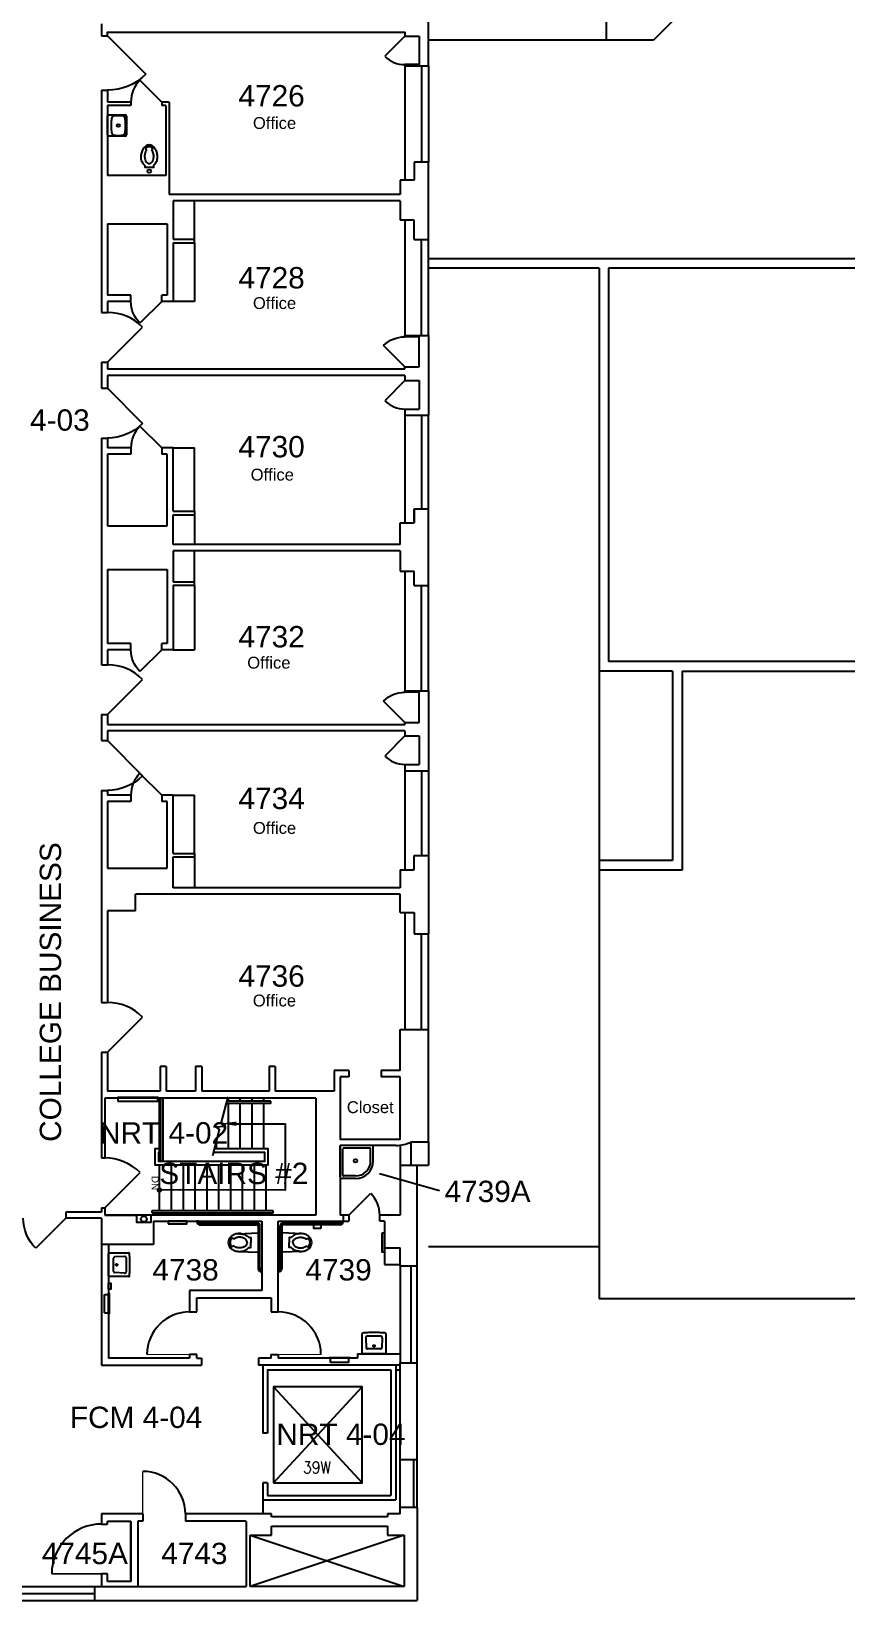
# Model space of a CAD drawing. Extents: x 1081 to 4588, y 254 to 3210.
# Drawn here: x 2004 to 2691, y 835 to 2159 of the extents above; entities that cross this region are included whole.
import ezdxf

# ---------------------------------------------------------------- set-up
doc = ezdxf.new("R2010")
doc.units = 0
doc.header["$LTSCALE"] = 96
doc.header["$MEASUREMENT"] = 0
doc.layers.get('0').update_dxf_attribs({"linetype": 'CONTINUOUS'})
for name, color, linetype in [('A-ANNO-TEXT', 4, 'CONTINUOUS'), ('A-ANNO-TEXT-CTC', 181, 'CONTINUOUS'), ('A-DOOR', 2, 'CONTINUOUS'), ('A-FLOR-CASE', 3, 'CONTINUOUS'), ('A-FLOR-SHFT', 1, 'CONTINUOUS'), ('A-FLOR-STRS', 2, 'CONTINUOUS'), ('A-GLAZ', 2, 'CONTINUOUS'), ('A-ROOF', 8, 'CONTINUOUS'), ('A-VERT-STRS', 2, 'CONTINUOUS'), ('A-WALL-FULL', 6, 'CONTINUOUS'), ('A-WALL-SILL', 1, 'CONTINUOUS'), ('P-PREFIX', 2, 'CONTINUOUS')]:
    doc.layers.add(name, color=color, linetype=linetype)
doc.layers.add('DEF', color=31, linetype='CONTINUOUS', plot=False)
doc.layers.get('0').freeze()
doc.styles.add('ARIAL', font='arial.ttf')
doc.styles.add('PP-FPLL-unverified$0$STANDARD', font='ROMANS.shx', dxfattribs={"width": 0.85})

# ---------------------------------------------------------------- blocks, each defined once
blk = doc.blocks.new('DOOR-E')
blk.add_line((0, 0), (-0.707, 0.707))
blk.add_arc((0, 0), 1, 135, 180)
blk = doc.blocks.new('ExstCounterSink')
for p, q in [((-8, 0), (8, 0)), ((-9.1, -14.9), (-9.1, -1.1)), ((9.1, -1.1), (9.1, -14.9)), ((8, -16), (-8, -16))]:
    blk.add_line(p, q)
blk.add_circle((0, -9.2), 1.24)
for centre, radius, start, end in [((-8, -1.1), 1.07, 90, 180), ((8, -1.1), 1.07, 0, 90), ((16.3, -9.6), 24.6, 168.3588, 189.0062), ((-6.4, -5), 1.42, 97.5232, 168.3588), ((0, -53.1), 50, 82.4768, 97.5232), ((6.4, -5), 1.42, 11.6412, 82.4768), ((-16.3, -9.6), 24.6, 350.9946, 11.6412), ((-8, -14.9), 1.07, 180, 270), ((-6.6, -13.3), 1.42, 189.0062, 260.5095), ((0, 25.9), 41.2, 260.5095, 279.4934), ((6.6, -13.3), 1.42, 279.4934, 350.9946), ((8, -14.9), 1.07, 270, 0)]:
    blk.add_arc(centre, radius, start, end)
blk = doc.blocks.new('FlrMntTanklessTlt')
for p, q in [((-7, 0), (-3, 0)), ((-3, 0), (0, 0)), ((0, 0), (3, 0)), ((3, 0), (7, 0)), ((-3.6, -23.8), (-3.6, -23.8)), ((-2.5, -21.1), (-2.5, -21.1))]:
    blk.add_line(p, q)
for points in [[(-6.9, -16.2, -0.074934), (-6.4, -12.6, -0.085426), (-4.9, -9.7, -0.066386), (-3.6, -8.3), (-3.6, -6.7), (3.4, -6.7), (3.4, -8.3, -0.066386), (4.8, -9.7, -0.085426), (6.3, -12.6, -0.111314), (6.7, -18)], [(4, -23.7, -0.562484), (3.2, -23.5), (2.4, -21.3, -0.238976), (2.5, -20.9, 0.08035), (3.4, -19, 0.074934), (3.8, -16.2, 0.074934), (3.4, -13.4, 0.085426), (2.4, -11.5, 0.066386), (1.6, -10.6, 0.330534), (-1.7, -10.6, 0.066386), (-2.5, -11.5, 0.085426), (-3.5, -13.4, 0.074934), (-3.9, -16.2, 0.074934), (-3.5, -19, 0.08035), (-2.6, -20.9, -0.238976), (-2.5, -21.3), (-3.3, -23.5, -0.549653), (-4.1, -23.7)], [(-4, -23.7, 0.06085), (-2.5, -25, 0.143932), (0, -25.8)], [(-3, -22.7, 0.063273), (-1.7, -23.8, 0.143932), (0, -24.2)], [(0, -25.8, 0.143932), (2.5, -25, 0.107177), (4.9, -22.6, 0.077997), (6.4, -19.2, 0.018605), (6.7, -18, 0.018605)], [(0, -24.2, 0.143932), (1.7, -23.8, 0.059203), (2.9, -22.8)]]:
    blk.add_lwpolyline(points, format="xyb")
blk.add_circle((-0.1, -3.7), 1.5)
for centre, radius, start, end in [((5.4, -16.2), 12.4, 180, 197.1416), ((2.7, -17), 9.56, 197.1416, 216.6725), ((1, -18.3), 7.43, 216.6725, 226.5742)]:
    blk.add_arc(centre, radius, start, end)
blk = doc.blocks.new('MOP_SINK_flr')
for p, q in [((0, -26.5), (0, 0)), ((26.5, 0), (0, 0)), ((2.25, -25), (2.25, -3)), ((25, -2.25), (3, -2.25)), ((25.75, -13), (25.75, -3)), ((28, -13), (28, -1.5)), ((13, -25.75), (3, -25.75)), ((13, -28), (1.5, -28))]:
    blk.add_line(p, q)
blk.add_circle((13, -13), 1.5)
for centre, radius, start, end in [((26.5, -1.5), 1.5, 0, 90), ((3, -3), 0.75, 90, 180), ((13, -13), 15, 270, 0), ((13, -13), 12.75, 270, 0), ((25, -3), 0.75, 0, 90), ((3, -25), 0.75, 180, 270), ((1.5, -26.5), 1.5, 180, 270)]:
    blk.add_arc(centre, radius, start, end)

msp = doc.modelspace()

# ---------------------------------------------------------------- linework, layer by layer
at = {"layer": 'A-ANNO-TEXT'}
msp.add_lwpolyline([(2176.8, 1237.2), (2217.9, 1237.2), (2217.9, 1181.2), (2113.9, 1181.3)], dxfattribs=at)
at = {"layer": 'A-ANNO-TEXT', "const_width": 1.66}
msp.add_lwpolyline([(2111.8, 1182.7, 1), (2111.8, 1179.8, 1)], format="xyb", close=True, dxfattribs=at)
at = {"layer": 'A-ANNO-TEXT'}
msp.add_solid([(2176.8, 1239), (2176.8, 1235.4), (2164, 1237.4)], dxfattribs=at)
at = {"layer": 'A-ANNO-TEXT-CTC'}
msp.add_line((2348.3, 1180.6), (2297.6, 1194.8), dxfattribs=at)
at = {"layer": 'A-DOOR'}
msp.add_line((2271.8, 1159.9), (2290.1, 1178.3), dxfattribs=at)
for points, const_width in [([(2137.4, 1042.4), (2101.4, 1042.4)], 1), ([(2212.2, 1042.4), (2248.2, 1042.4)], 1), ([(2097.8, 907.8), (2097.8, 943.8)], 1), ([(2063, 857.3), (2021, 857.3)], 1.17)]:
    msp.add_lwpolyline(points, dxfattribs=dict(at, const_width=const_width))
for centre, radius, start, end in [((2271.8, 1159.9), 26, 0, 45), ((2137.4, 1042.4), 36, 90, 180), ((2212.2, 1042.4), 36, 360, 90), ((2097.8, 907.8), 36, 0, 90), ((2063, 857.3), 42, 90, 180)]:
    msp.add_arc(centre, radius, start, end, dxfattribs=at)
at = {"layer": 'A-FLOR-CASE'}
for p, q in [((2141.6, 1983.9), (2141.6, 2016.3)), ((2141.6, 1980.9), (2141.6, 1931.3)), ((2141.6, 1931.3), (2123.6, 1931.3)), ((2123.6, 1807.6), (2141.6, 1807.6)), ((2141.6, 1754.2), (2141.6, 1807.6)), ((2141.6, 1751.2), (2141.6, 1726.2)), ((2141.6, 1694.7), (2141.6, 1720.9)), ((2141.6, 1691.7), (2141.6, 1637.3)), ((2123.6, 1637.3), (2141.6, 1637.3)), ((2123.6, 1514.6), (2141.6, 1514.6)), ((2141.6, 1465.4), (2141.6, 1514.6)), ((2141.6, 1462.4), (2141.6, 1436.2))]:
    msp.add_line(p, q, dxfattribs=at)
at = {"layer": 'A-FLOR-SHFT'}
for p, q in [((2208.2, 1015.1), (2282.9, 934.1)), ((2208.2, 934.1), (2282.9, 1015.1))]:
    msp.add_line(p, q, dxfattribs=at)
msp.add_lwpolyline([(2208.2, 934.1), (2282.9, 934.1), (2282.9, 1015.1), (2208.2, 1015.1)], close=True, dxfattribs=at)
for points in [[(2188.6, 889.8), (2318.4, 846.7)], [(2318.4, 889.8), (2188.6, 846.7)]]:
    msp.add_lwpolyline(points, dxfattribs=at)
at = {"layer": 'A-FLOR-STRS'}
for p, q in [((2111.8, 1258.4), (2111.8, 1205.2)), ((2112.8, 1258.4), (2112.8, 1205.2)), ((2114.8, 1258.4), (2114.8, 1205.2)), ((2169.8, 1258.4), (2169.8, 1256.4)), ((2179.8, 1258.4), (2179.8, 1256.4)), ((2189.8, 1258.4), (2189.8, 1256.4)), ((2199.8, 1258.4), (2199.8, 1256.4)), ((2205.8, 1254.4), (2168.5, 1254.4)), ((2205.8, 1256.4), (2169, 1256.4)), ((2169.8, 1254.4), (2169.8, 1216.2)), ((2179.8, 1254.4), (2179.8, 1216.2)), ((2189.8, 1254.4), (2189.8, 1216.2)), ((2199.8, 1254.4), (2199.8, 1216.2)), ((2205.8, 1254.4), (2205.8, 1256.4)), ((2159.8, 1221.2), (2159.8, 1216.2)), ((2111.8, 1202.2), (2111.8, 1163.9)), ((2111.8, 1202.2), (2111.8, 1163.9)), ((2121.8, 1202.2), (2121.8, 1163.9)), ((2131.8, 1202.2), (2131.8, 1163.9)), ((2141.8, 1202.2), (2141.8, 1163.9)), ((2151.8, 1202.2), (2151.8, 1163.9)), ((2161.8, 1202.2), (2161.8, 1163.9)), ((2171.8, 1202.2), (2171.8, 1163.9)), ((2181.8, 1202.2), (2181.8, 1163.9)), ((2191.8, 1202.2), (2191.8, 1163.9)), ((2201.8, 1202.2), (2201.8, 1163.9)), ((2105.8, 1163.9), (2207.8, 1163.9)), ((2105.8, 1161.9), (2105.8, 1163.9)), ((2105.8, 1161.9), (2207.8, 1161.9)), ((2111.8, 1161.9), (2111.8, 1159.9)), ((2111.8, 1161.9), (2111.8, 1159.9)), ((2121.8, 1161.9), (2121.8, 1159.9)), ((2131.8, 1161.9), (2131.8, 1159.9)), ((2141.8, 1161.9), (2141.8, 1159.9)), ((2151.8, 1161.9), (2151.8, 1159.9)), ((2161.8, 1161.9), (2161.8, 1159.9)), ((2171.8, 1161.9), (2171.8, 1159.9)), ((2181.8, 1161.9), (2181.8, 1159.9)), ((2191.8, 1161.9), (2191.8, 1159.9)), ((2201.8, 1161.9), (2201.8, 1159.9)), ((2207.8, 1161.9), (2207.8, 1163.9))]:
    msp.add_line(p, q, dxfattribs=at)
for points in [[(2156.9, 1210.4), (2162.7, 1232.4), (2159.6, 1234.6), (2167.1, 1235.3), (2164, 1237.4), (2169.9, 1259.8)], [(2158.4, 1216.2), (2203.5, 1216.2), (2203.5, 1202.2), (2108.4, 1202.2), (2108.4, 1216.2), (2111.8, 1216.2)], [(2157.7, 1213.2), (2200.5, 1213.2), (2200.5, 1205.2), (2111.4, 1205.2), (2111.4, 1213.2), (2111.8, 1213.2)]]:
    msp.add_lwpolyline(points, dxfattribs=at)
at = {"layer": 'A-GLAZ'}
for p, q in [((2333, 2130.2), (2333, 2048.8)), ((2333, 1902.5), (2333, 1983.6)), ((2333, 1835.2), (2333, 1756.3)), ((2333, 1602.5), (2333, 1691.6)), ((2333, 1535.2), (2333, 1463.6)), ((2333, 1316.8), (2333, 1397.6)), ((2324, 1221.8), (2324, 1202.3)), ((2324, 1117.4), (2324, 1035.4)), ((2326.4, 953.5), (2326.4, 913.2)), ((1973, 840.7), (2057, 840.7))]:
    msp.add_line(p, q, dxfattribs=at)
at = {"layer": 'A-ROOF'}
for p, q in [((2489, 2559.3), (2489, 2151.9)), ((2600.9, 2223.9), (2528.9, 2151.9)), ((2528.9, 2151.9), (2339, 2151.9)), ((2749, 1967.3), (2339, 1967.3)), ((2483, 1959.3), (2339, 1959.3)), ((2483, 1959.3), (2483, 1089.3)), ((2749, 1959.3), (2491, 1959.3)), ((2491, 1959.3), (2491, 1627.3)), ((2545, 1619.3), (2483, 1619.3)), ((2749, 1627.3), (2491, 1627.3)), ((2545, 1619.3), (2545, 1459.3)), ((2553, 1619.3), (3157, 1619.3)), ((2553, 1619.3), (2553, 1451.3)), ((2545, 1459.3), (2483, 1459.3)), ((2553, 1451.3), (2483, 1451.3)), ((2483, 1133.3), (2339, 1133.3)), ((3461, 1089.3), (2483, 1089.3))]:
    msp.add_line(p, q, dxfattribs=at)
at = {"layer": 'A-VERT-STRS'}
msp.add_lwpolyline([(2076.8, 1256.4), (2110.8, 1256.4), (2110.8, 1259.4), (2076.8, 1259.4)], close=True, dxfattribs=at)
for points in [[(2076.8, 1256.4), (2077, 1256.4), (2077, 1259.4)], [(2110.8, 1256.4), (2110.5, 1256.4), (2110.5, 1259.4)]]:
    msp.add_lwpolyline(points, dxfattribs=at)
at = {"layer": 'A-WALL-FULL'}
for p, q in [((2339, 2130.2), (2339, 2197.4)), ((2063, 2165.6), (2063, 2155.6)), ((2063, 2155.6), (2068, 2155.6)), ((2319, 2130.2), (2339, 2130.2)), ((2063, 2109.6), (2068, 2109.6)), ((2063, 2109.6), (2063, 1922)), ((2068, 2109.6), (2068, 2099.6)), ((2087.7, 2099.6), (2068, 2099.6)), ((2087.7, 2096.8), (2068, 2096.8)), ((2068, 2096.8), (2068, 2089.3)), ((2087.7, 2099.6), (2087.7, 2096.8)), ((2120.1, 2099.6), (2113.8, 2099.6)), ((2113.8, 2099.6), (2113.8, 2096.8)), ((2117.4, 2096.8), (2113.8, 2096.8)), ((2117.4, 2096.8), (2117.4, 2037.6)), ((2120.1, 2099.6), (2120.1, 2021.6)), ((2068, 2089.3), (2068, 2037.6)), ((2339, 2048.8), (2327, 2048.8)), ((2327, 2048.8), (2327, 2033.6)), ((2339, 1983.6), (2339, 2048.8)), ((2117.4, 2037.6), (2068, 2037.6)), ((2327, 2033.6), (2315, 2033.6)), ((2315, 2033.6), (2315, 2021.6)), ((2315, 2021.6), (2120.1, 2021.6)), ((2123.6, 2016.3), (2123.6, 1983.9)), ((2315, 2016.3), (2123.6, 2016.3)), ((2315, 2016.3), (2315, 1999.9)), ((2068, 1996.9), (2068, 1936.6)), ((2068, 1996.9), (2118.4, 1996.9)), ((2068, 1996.9), (2068, 1936.6)), ((2118.4, 1996.9), (2118.4, 1936.6)), ((2327, 1999.9), (2315, 1999.9)), ((2327, 1983.6), (2327, 1999.9)), ((2327, 1983.6), (2327, 1999.9)), ((2123.6, 1983.9), (2141.6, 1983.9)), ((2123.6, 1980.9), (2123.6, 1931.3)), ((2123.6, 1980.9), (2141.6, 1980.9)), ((2141.6, 1980.9), (2141.6, 1983.9)), ((2327, 1983.6), (2339, 1983.6)), ((2087.7, 1936.6), (2068, 1936.6)), ((2087.7, 1931.3), (2087.7, 1936.6)), ((2118.4, 1936.6), (2113.8, 1936.6)), ((2113.8, 1931.3), (2113.8, 1936.6)), ((2063, 1922), (2068, 1922)), ((2087.7, 1931.3), (2068, 1931.3)), ((2068, 1931.3), (2068, 1923.6)), ((2068, 1931.3), (2068, 1922)), ((2123.6, 1931.3), (2113.8, 1931.3)), ((2319, 1902.5), (2339, 1902.5)), ((2339, 1902.5), (2339, 1835.2)), ((2063, 1880), (2063, 1858)), ((2063, 1880), (2068, 1880)), ((2068, 1880), (2068, 1874.2)), ((2319, 1874.2), (2068, 1874.2)), ((2068, 1868.9), (2068, 1858)), ((2319, 1868.9), (2068, 1868.9)), ((2319, 1868.9), (2319, 1864.5)), ((2063, 1858), (2068, 1858)), ((2319, 1864.5), (2331, 1864.5)), ((2331, 1864.5), (2331, 1840.5)), ((2319, 1840.5), (2331, 1840.5)), ((2319, 1840.5), (2319, 1835.2)), ((2319, 1835.2), (2339, 1835.2)), ((2063, 1816), (2063, 1624.6)), ((2063, 1816), (2068, 1816)), ((2068, 1816), (2068, 1807.6)), ((2087.7, 1807.6), (2068, 1807.6)), ((2068, 1802.3), (2068, 1741.9)), ((2087.7, 1802.3), (2068, 1802.3)), ((2087.7, 1807.6), (2087.7, 1802.3)), ((2123.6, 1807.6), (2113.8, 1807.6)), ((2113.8, 1807.6), (2113.8, 1802.3)), ((2118.4, 1802.3), (2113.8, 1802.3)), ((2118.4, 1741.9), (2118.4, 1802.3)), ((2123.6, 1754.2), (2123.6, 1807.6)), ((2123.6, 1754.2), (2141.6, 1754.2)), ((2123.6, 1751.2), (2141.6, 1751.2)), ((2123.6, 1726.2), (2123.6, 1751.2)), ((2141.6, 1754.2), (2141.6, 1751.2)), ((2327, 1756.3), (2339, 1756.3)), ((2327, 1756.3), (2327, 1744.3)), ((2327, 1744.3), (2327, 1756.3)), ((2339, 1691.6), (2339, 1756.3)), ((2068, 1741.9), (2118.4, 1741.9)), ((2315, 1744.3), (2327, 1744.3)), ((2315, 1726.2), (2315, 1744.3)), ((2315, 1726.2), (2123.6, 1726.2)), ((2123.6, 1720.9), (2123.6, 1694.7)), ((2315, 1720.9), (2123.6, 1720.9)), ((2315, 1720.9), (2315, 1703.6)), ((2068, 1704.9), (2118.4, 1704.9)), ((2068, 1704.9), (2068, 1642.6)), ((2118.4, 1704.9), (2118.4, 1642.6)), ((2315, 1703.6), (2327, 1703.6)), ((2327, 1691.6), (2327, 1703.6)), ((2123.6, 1694.7), (2141.6, 1694.7)), ((2123.6, 1691.7), (2141.6, 1691.7)), ((2123.6, 1691.7), (2123.6, 1637.3)), ((2141.6, 1691.7), (2141.6, 1694.7)), ((2327, 1691.6), (2339, 1691.6)), ((2087.7, 1642.6), (2068, 1642.6)), ((2087.7, 1637.3), (2087.7, 1642.6)), ((2118.4, 1642.6), (2113.8, 1642.6)), ((2113.8, 1637.3), (2113.8, 1642.6)), ((2068, 1637.3), (2068, 1624.6)), ((2087.7, 1637.3), (2068, 1637.3)), ((2123.6, 1637.3), (2113.8, 1637.3)), ((2063, 1624.6), (2068, 1624.6)), ((2319, 1602.5), (2339, 1602.5)), ((2339, 1602.5), (2339, 1535.2)), ((2063, 1582.6), (2063, 1560.6)), ((2063, 1582.6), (2068, 1582.6)), ((2068, 1582.6), (2068, 1574.2)), ((2068, 1568.9), (2068, 1560.6)), ((2319, 1568.9), (2068, 1568.9)), ((2319, 1568.9), (2319, 1564.5)), ((2319, 1564.5), (2331, 1564.5)), ((2331, 1564.5), (2331, 1540.5)), ((2063, 1560.6), (2068, 1560.6)), ((2319, 1540.5), (2331, 1540.5)), ((2319, 1540.5), (2319, 1535.2)), ((2319, 1535.2), (2339, 1535.2)), ((2063, 1518.6), (2068, 1518.6)), ((2063, 1518.6), (2063, 1339.6)), ((2068, 1518.6), (2068, 1514.6)), ((2087.7, 1514.6), (2068, 1514.6)), ((2087.7, 1514.6), (2087.7, 1509.3)), ((2123.6, 1514.6), (2113.8, 1514.6)), ((2113.8, 1514.6), (2113.8, 1509.3)), ((2123.6, 1465.4), (2123.6, 1514.6)), ((2068, 1509.3), (2068, 1452.9)), ((2087.7, 1509.3), (2068, 1509.3)), ((2118.4, 1509.3), (2113.8, 1509.3)), ((2118.4, 1452.9), (2118.4, 1509.3)), ((2123.6, 1465.4), (2141.6, 1465.4)), ((2123.6, 1462.4), (2141.6, 1462.4)), ((2123.6, 1436.2), (2123.6, 1462.4)), ((2141.6, 1465.4), (2141.6, 1462.4)), ((2327, 1463.6), (2339, 1463.6)), ((2327, 1451.6), (2327, 1463.6)), ((2339, 1463.6), (2339, 1397.6)), ((2068, 1452.9), (2118.4, 1452.9)), ((2315, 1451.6), (2327, 1451.6)), ((2315, 1451.6), (2315, 1436.2)), ((2091.6, 1416.9), (2091.6, 1430.9)), ((2315, 1430.9), (2091.6, 1430.9)), ((2315, 1436.2), (2123.6, 1436.2)), ((2315, 1415.6), (2315, 1430.9)), ((2091.6, 1416.9), (2068, 1416.9)), ((2068, 1416.9), (2068, 1339.6)), ((2315, 1415.6), (2327, 1415.6)), ((2327, 1415.6), (2327, 1397.6)), ((2327, 1397.6), (2339, 1397.6)), ((2063, 1339.6), (2068, 1339.6)), ((2315, 1282.2), (2315, 1316.8)), ((2315, 1316.8), (2339, 1316.8)), ((2339, 1221.8), (2339, 1316.8)), ((2063, 1297.6), (2063, 1208.3)), ((2063, 1297.6), (2068, 1297.6)), ((2068, 1297.6), (2068, 1264.6)), ((2117.6, 1285.6), (2112.4, 1285.6)), ((2112.4, 1285.6), (2112.4, 1264.6)), ((2117.6, 1285.6), (2117.6, 1264.6)), ((2147.6, 1285.6), (2142.4, 1285.6)), ((2142.4, 1285.6), (2142.4, 1264.6)), ((2147.6, 1285.6), (2147.6, 1264.6)), ((2209.6, 1285.6), (2204.4, 1285.6)), ((2204.4, 1285.6), (2204.4, 1264.6)), ((2209.6, 1285.6), (2209.6, 1264.6)), ((2259.4, 1282.2), (2259.4, 1264.6)), ((2271.8, 1282.2), (2259.4, 1282.2)), ((2264.4, 1276.9), (2264.4, 1223.9)), ((2271.8, 1276.9), (2264.4, 1276.9)), ((2271.8, 1282.2), (2271.8, 1276.9)), ((2299, 1282.2), (2299, 1276.9)), ((2315, 1282.2), (2299, 1282.2)), ((2315, 1276.9), (2299, 1276.9)), ((2315, 1223.9), (2315, 1276.9)), ((2243.8, 1258.9), (2065.8, 1258.9)), ((2065.8, 1258.9), (2065.8, 1208.3)), ((2112.4, 1264.6), (2068, 1264.6)), ((2142.4, 1264.6), (2117.6, 1264.6)), ((2204.4, 1264.6), (2147.6, 1264.6)), ((2259.4, 1264.6), (2209.6, 1264.6)), ((2243.8, 1258.9), (2243.8, 1159.9)), ((2315, 1223.9), (2264.4, 1223.9)), ((2311.8, 1218.9), (2264.4, 1218.9)), ((2264.4, 1218.9), (2264.4, 1159.9)), ((2324, 1221.8), (2339, 1221.8)), ((2324, 1221.8), (2339, 1221.8)), ((2063, 1208.3), (2065.8, 1208.3)), ((2315, 1202.3), (2339, 1202.3)), ((2315, 1202.3), (2315, 1159.9)), ((2329.5, 1117.4), (2329.5, 1202.3)), ((2063, 1166.3), (2063, 1162.6)), ((2063, 1166.3), (2065.8, 1166.3)), ((2065.8, 1166.3), (2065.8, 1159.9)), ((2063, 1162.6), (2033, 1162.6)), ((2033, 1162.6), (2033, 1157.6)), ((2063, 1157.6), (2033, 1157.6)), ((2063, 1157.6), (2063, 1135.2)), ((2243.8, 1159.9), (2065.8, 1159.9)), ((2107, 1154.9), (2107, 1135.2)), ((2107, 1154.9), (2198.2, 1154.9)), ((2198.2, 1154.9), (2198.2, 1096.4)), ((2212.2, 1078.4), (2212.2, 1154.9)), ((2212.2, 1154.9), (2271.8, 1154.9)), ((2267, 1159.9), (2264.4, 1159.9)), ((2267, 1159.9), (2267, 1154.9)), ((2271.8, 1159.9), (2267, 1159.9)), ((2271.8, 1159.9), (2271.8, 1154.9)), ((2315, 1159.9), (2297.8, 1159.9)), ((2297.8, 1154.9), (2297.8, 1159.9)), ((2301.8, 1154.9), (2297.8, 1154.9)), ((2301.8, 1154.9), (2301.8, 1132.4)), ((2107, 1135.2), (2063, 1135.2)), ((2063, 1135.2), (2063, 1033.3)), ((2069, 1135.2), (2069, 1039.3)), ((2301.8, 1132.4), (2315, 1132.4)), ((2301.8, 1132.4), (2301.8, 1118.4)), ((2315, 1117.4), (2315, 1132.4)), ((2301.8, 1118.4), (2315, 1118.4)), ((2315, 1117.4), (2329.5, 1117.4)), ((2198.2, 1096.4), (2137.4, 1096.4)), ((2137.4, 1096.4), (2137.4, 1078.4)), ((2143.4, 1078.4), (2143.4, 1090.4)), ((2143.4, 1090.4), (2206.2, 1090.4)), ((2206.2, 1090.4), (2206.2, 1078.4)), ((2137.4, 1078.4), (2143.4, 1078.4)), ((2206.2, 1078.4), (2212.2, 1078.4)), ((2063, 1033.3), (2147.4, 1033.3)), ((2137.4, 1039.3), (2069, 1039.3)), ((2143.4, 1042.4), (2137.4, 1042.4)), ((2137.4, 1042.4), (2137.4, 1039.3)), ((2143.4, 1039.3), (2143.4, 1042.4)), ((2143.4, 1039.3), (2147.4, 1039.3)), ((2147.4, 1039.3), (2147.4, 1033.3)), ((2206.2, 1039.3), (2195.4, 1039.3)), ((2195.4, 1039.3), (2195.4, 1033.3)), ((2315, 1033.3), (2195.4, 1033.3)), ((2199.2, 1033.3), (2199.2, 976.1)), ((2206.2, 1039.3), (2206.2, 1042.4)), ((2206.2, 1042.4), (2212.2, 1042.4)), ((2212.2, 1042.4), (2212.2, 1039.3)), ((2279, 1039.3), (2212.2, 1039.3)), ((2279, 1042.9), (2315, 1042.9)), ((2279, 1042.9), (2279, 1039.3)), ((2311.5, 1033.3), (2311.5, 919.8)), ((2315, 1035.4), (2329.5, 1035.4)), ((2315, 953.5), (2315, 1035.4)), ((2329.5, 953.5), (2329.5, 1035.4)), ((2202.9, 1029.5), (2307.2, 1029.5)), ((2203, 1029.5), (2307.2, 1029.5)), ((2203, 1029.5), (2203, 976.1)), ((2307.2, 1029.5), (2307.2, 923.5)), ((2311.5, 1029.5), (2315, 1029.5)), ((2203, 976.1), (2199.2, 976.1)), ((2329.5, 953.5), (2315, 953.5)), ((2199.2, 934.1), (2199.2, 919.8)), ((2203, 934.1), (2199.2, 934.1)), ((2203, 934.1), (2203, 923.5)), ((2199.2, 919.8), (2311.5, 919.8)), ((2199.2, 919.8), (2199.2, 907.8)), ((2203, 923.5), (2307.2, 923.5)), ((2087.7, 907.8), (2063, 907.8)), ((2063, 907.8), (2063, 899.3)), ((2068, 899.3), (2068, 901.8)), ((2068, 901.8), (2087.7, 901.8)), ((2087.7, 901.8), (2087.8, 850.8)), ((2087.7, 852.3), (2087.7, 901.8)), ((2097.8, 907.8), (2087.8, 907.8)), ((2097.8, 901.8), (2093.8, 901.8)), ((2093.8, 901.8), (2093.8, 846.7)), ((2093.8, 901.8), (2093.8, 901.8)), ((2097.8, 907.8), (2097.8, 901.8)), ((2206.4, 907.8), (2133.8, 907.8)), ((2133.8, 907.8), (2133.8, 901.8)), ((2185, 901.8), (2133.8, 901.8)), ((2185, 901.5), (2185, 846.7)), ((2206.4, 905.3), (2206.4, 907.8)), ((2304.4, 905.3), (2206.4, 905.3)), ((2315, 907.8), (2304.4, 907.8)), ((2304.4, 907.8), (2304.4, 905.3)), ((2329.5, 913.2), (2315, 913.2)), ((2329.5, 913.2), (2315, 913.2)), ((2329.5, 913.2), (2315, 913.2)), ((2315, 907.8), (2315, 913.2)), ((2329.5, 913.2), (2329.5, 834.7)), ((2063, 899.3), (2068, 899.3)), ((2188.6, 889.8), (2206.4, 889.8)), ((2188.6, 846.7), (2188.6, 889.8)), ((2206.4, 889.8), (2206.4, 897.5)), ((2206.4, 897.5), (2304.4, 897.5)), ((2304.4, 897.5), (2304.4, 889.8)), ((2304.4, 897.5), (2304.4, 889.8)), ((2304.4, 889.8), (2318.4, 889.8)), ((2304.4, 889.8), (2318.4, 889.8)), ((2318.4, 889.8), (2318.4, 846.7)), ((2068, 857.3), (2063, 857.3)), ((2063, 857.3), (2063, 847.3)), ((2068, 850.8), (2068, 857.3)), ((2087.8, 850.8), (2068, 850.8)), ((2057, 846.7), (2057, 834.7)), ((2057, 846.7), (2185, 846.7)), ((2057, 834.7), (2329.5, 834.7)), ((2318.4, 846.7), (2188.6, 846.7))]:
    msp.add_line(p, q, dxfattribs=at)
for points in [[(2068, 2155.6), (2068, 2158.6), (2319, 2158.6), (2319, 2155.2), (2331, 2155.2)], [(2331, 2155.2), (2331, 2131.2), (2319, 2131.2), (2319, 2130.2)], [(2331, 1876), (2331, 1901.5), (2319, 1901.5), (2319, 1902.5)], [(2319, 1874.1), (2319, 1876), (2331, 1876)], [(2331, 1576), (2331, 1601.5), (2319, 1601.5), (2319, 1602.5)], [(2068, 1574.2), (2319, 1574.2), (2319, 1576), (2331, 1576)], [(2065.8, 1159.9), (2092.6, 1159.9), (2092.6, 1154.2), (2104.8, 1154.2), (2104.8, 1159.9)]]:
    msp.add_lwpolyline(points, dxfattribs=at)
msp.add_circle((2098.7, 1156.8), 2.5, dxfattribs=at)
msp.add_arc((2312.1, 1244.9), 26, 269.1838, 297.2321, dxfattribs=at)
at = {"layer": 'A-WALL-SILL'}
for p, q in [((2319, 2130.2), (2319, 2033.6)), ((2339, 2130.2), (2339, 2048.8)), ((2319, 1999.9), (2319, 1902.5)), ((2339, 1902.5), (2339, 1983.6)), ((2319, 1835.2), (2319, 1744.3)), ((2339, 1756.3), (2339, 1835.2)), ((2319, 1703.6), (2319, 1602.5)), ((2339, 1602.5), (2339, 1691.6)), ((2319, 1535.2), (2319, 1451.6)), ((2339, 1535.2), (2339, 1463.6)), ((2319, 1415.6), (2319, 1316.8)), ((2339, 1316.8), (2339, 1397.6)), ((2315, 1219.1), (2315, 1202.3)), ((2339, 1221.8), (2339, 1202.3)), ((2315, 1117.4), (2315, 1035.4)), ((2329.5, 1035.4), (2329.5, 1117.4)), ((2315, 913.2), (2315, 953.5)), ((2329.5, 913.2), (2329.5, 953.5)), ((1973, 846.7), (2057, 846.7)), ((1973, 834.7), (2057, 834.7))]:
    msp.add_line(p, q, dxfattribs=at)
at = {"layer": 'P-PREFIX'}
for p, q in [((2143.5, 1154.9), (2143.5, 1154.4)), ((2145, 1154.9), (2143.5, 1154.9)), ((2145, 1154.9), (2145, 1154.9)), ((2149.3, 1153.4), (2146.5, 1153.4)), ((2194.3, 1153.4), (2149.3, 1153.4)), ((2216.2, 1153.4), (2261.2, 1153.4)), ((2261.2, 1153.4), (2264, 1153.4)), ((2265.5, 1154.9), (2267, 1154.9)), ((2265.5, 1154.9), (2265.5, 1154.9)), ((2267, 1154.9), (2267, 1154.4)), ((2146, 1151.9), (2193.8, 1151.9)), ((2178.4, 1144.4), (2195.2, 1145.2)), ((2195.2, 1150.4), (2195.2, 1142.5)), ((2195.2, 1145.2), (2195.2, 1128.7)), ((2195.2, 1142.5), (2195.2, 1114.7)), ((2196.7, 1143.9), (2196.7, 1150.9)), ((2196.7, 1115.2), (2196.7, 1143.9)), ((2213.8, 1143.9), (2213.8, 1150.9)), ((2213.8, 1115.2), (2213.8, 1143.9)), ((2215.2, 1150.4), (2215.2, 1142.5)), ((2215.2, 1145.2), (2215.2, 1128.7)), ((2232.1, 1144.4), (2215.2, 1145.2)), ((2215.2, 1142.5), (2215.2, 1114.7)), ((2264.5, 1151.9), (2216.7, 1151.9)), ((2069, 1108.7), (2069, 1127.7)), ((2069.5, 1128.2), (2086, 1128.2)), ((2178.4, 1129.5), (2195.2, 1128.7)), ((2232.1, 1129.5), (2215.2, 1128.7)), ((2073.2, 1112.6), (2073.2, 1123.8)), ((2082.4, 1125.2), (2074.2, 1124.8)), ((2084, 1112.6), (2084, 1123.7)), ((2198.2, 1113.7), (2198.2, 1113.7)), ((2198.2, 1112.2), (2198.2, 1113.7)), ((2086, 1108.2), (2069.5, 1108.2)), ((2082.4, 1111.1), (2074.2, 1111.6)), ((2197.8, 1112.2), (2198.2, 1112.2)), ((2065.4, 1093.2), (2069, 1093.2)), ((2065.4, 1077.7), (2065.4, 1093.2)), ((2069, 1077.7), (2069, 1093.2)), ((2065.4, 1077.7), (2069, 1077.7)), ((2283, 1043.4), (2283, 1060)), ((2303, 1060), (2303, 1043.4)), ((2286, 1056.4), (2286.4, 1048.1)), ((2298.6, 1047.2), (2287.4, 1047.2)), ((2298.5, 1057.9), (2287.5, 1057.9)), ((2300, 1056.4), (2299.6, 1048.1)), ((2256.3, 1035.6), (2256.3, 1039.3)), ((2271.7, 1039.3), (2256.3, 1039.3)), ((2271.7, 1035.6), (2256.3, 1035.6)), ((2271.7, 1035.6), (2271.7, 1039.3)), ((2302.5, 1042.9), (2283.5, 1042.9))]:
    msp.add_line(p, q, dxfattribs=at)
for points in [[(2119.2, 1152.7), (2135, 1152.7), (2135, 1154.9), (2119.2, 1154.9)], [(2248.2, 1148.9), (2242.2, 1148.9), (2242.2, 1154.9), (2248.2, 1154.9)], [(2299.5, 1144.9), (2299.5, 1129.2), (2301.8, 1129.2), (2301.8, 1144.9)], [(2069, 1097.7), (2069, 1102.7), (2070.8, 1102.7), (2070.8, 1097.7)]]:
    msp.add_lwpolyline(points, close=True, dxfattribs=at)
for points in [[(2186, 1136.9, 0.17747), (2185.1, 1139.2, 0.066386), (2184.3, 1140, 0.085426), (2182.3, 1141, 0.074934), (2179.5, 1141.4, 0.074934), (2176.7, 1141, 0.08035), (2174.9, 1140.1, -0.238976), (2174.4, 1140), (2172.2, 1140.8, -0.549653), (2172, 1141.6)], [(2179.5, 1144.4, -0.074934), (2183.2, 1143.9, -0.085426), (2186, 1142.4, -0.066386), (2187.5, 1141.1), (2189, 1141.1), (2189, 1136.9)], [(2231, 1144.4, 0.074934), (2227.3, 1143.9, 0.085426), (2224.5, 1142.4, 0.066386), (2223, 1141.1), (2221.5, 1141.1), (2221.5, 1136.9)], [(2224.5, 1136.9, -0.17747), (2225.4, 1139.2, -0.066386), (2226.2, 1140, -0.085426), (2228.2, 1141, -0.074934), (2231, 1141.4, -0.074934), (2233.8, 1141, -0.08035), (2235.6, 1140.1, 0.238976), (2236.1, 1140), (2238.3, 1140.8, 0.549653), (2238.5, 1141.6)], [(2069.5, 1128.2, 0.065543), (2069.4, 1128.2, 0.087946), (2069.2, 1128.1, 0.043207), (2069.2, 1128, 0.043207), (2069.1, 1127.9, 0.087946), (2069, 1127.8, 0.065543), (2069, 1127.7)], [(2086.5, 1127.7, 0.061553), (2086.5, 1127.9, 0.084107), (2086.5, 1128, 0.039062), (2086.4, 1128.1, 0.039062), (2086.3, 1128.1, 0.084107), (2086.2, 1128.2, 0.061553), (2086, 1128.2)], [(2086.5, 1108.6, 0.007949), (2086.9, 1112.8, 0.014949), (2086.9, 1115, 0.000949), (2087, 1118.2, 0.000949), (2086.9, 1121.4, 0.014949), (2086.9, 1123.6, 0.007949), (2086.5, 1127.7)], [(2186, 1136.9, -0.17412), (2185.1, 1134.7, -0.066386), (2184.3, 1133.8, -0.085426), (2182.3, 1132.8, -0.074934), (2179.5, 1132.4, -0.074934), (2176.7, 1132.8, -0.08035), (2174.9, 1133.8, 0.238976), (2174.4, 1133.8), (2172.2, 1133.1, 0.549653), (2172, 1132.3)], [(2179.5, 1129.4, 0.074934), (2183.2, 1130, 0.085426), (2186, 1131.4, 0.066386), (2187.5, 1132.8), (2189, 1132.8), (2189, 1136.9)], [(2231, 1129.4, -0.074934), (2227.3, 1130, -0.085426), (2224.5, 1131.4, -0.066386), (2223, 1132.8), (2221.5, 1132.8), (2221.5, 1136.9)], [(2224.5, 1136.9, 0.17412), (2225.4, 1134.7, 0.066386), (2226.2, 1133.8, 0.085426), (2228.2, 1132.8, 0.074934), (2231, 1132.4, 0.074934), (2233.8, 1132.8, 0.08035), (2235.6, 1133.8, -0.238976), (2236.1, 1133.8), (2238.3, 1133.1, -0.549653), (2238.5, 1132.3)], [(2074.2, 1124.8, 0.063221), (2073.9, 1124.7, 0.085725), (2073.7, 1124.6, 0.040781), (2073.5, 1124.4, 0.040781), (2073.4, 1124.3, 0.085725), (2073.3, 1124.1, 0.063221), (2073.2, 1123.8)], [(2084, 1123.7, 0.050866), (2084, 1124.1, 0.073218), (2083.9, 1124.3, 0.028563), (2083.7, 1124.6, 0.050866), (2083.5, 1124.8, 0.050866), (2083.4, 1124.9, 0.028563), (2083, 1125.1, 0.073218), (2082.8, 1125.2, 0.050866), (2082.4, 1125.2)], [(2082.4, 1111.1, 0.050866), (2082.8, 1111.2, 0.073218), (2083, 1111.2, 0.028563), (2083.4, 1111.4, 0.050866), (2083.5, 1111.6, 0.050866), (2083.7, 1111.7, 0.028563), (2083.9, 1112.1, 0.073218), (2084, 1112.3, 0.050866), (2084, 1112.6)], [(2069, 1108.7, 0.065543), (2069, 1108.5, 0.087946), (2069.1, 1108.4, 0.043207), (2069.2, 1108.3, 0.043207), (2069.2, 1108.3, 0.087946), (2069.4, 1108.2, 0.065543), (2069.5, 1108.2)], [(2073.2, 1112.6, 0.063221), (2073.3, 1112.3, 0.085725), (2073.4, 1112.1, 0.040781), (2073.5, 1111.9, 0.040781), (2073.7, 1111.8, 0.085725), (2073.9, 1111.7, 0.063221), (2074.2, 1111.6)], [(2086, 1108.2, 0.061553), (2086.2, 1108.2, 0.084107), (2086.3, 1108.2, 0.039062), (2086.4, 1108.3, 0.039062), (2086.5, 1108.4, 0.084107), (2086.5, 1108.5, 0.061553), (2086.5, 1108.6)], [(2283.5, 1060.5, 0.061553), (2283.3, 1060.4, 0.084107), (2283.2, 1060.4, 0.039062), (2283.1, 1060.3, 0.039062), (2283.1, 1060.2, 0.084107), (2283, 1060.1, 0.061553), (2283, 1060)], [(2302.5, 1060.5, 0.007949), (2298.4, 1060.8, 0.014949), (2296.2, 1060.9, 0.000949), (2293, 1060.9, 0.000949), (2289.8, 1060.9, 0.014949), (2287.6, 1060.8, 0.007949), (2283.5, 1060.5)], [(2303, 1060, 0.061553), (2303, 1060.1, 0.084107), (2302.9, 1060.2, 0.039062), (2302.9, 1060.3, 0.039062), (2302.8, 1060.4, 0.084107), (2302.7, 1060.4, 0.061553), (2302.5, 1060.5)], [(2287.5, 1057.9, 0.050866), (2287.1, 1057.9, 0.073218), (2286.9, 1057.8, 0.028563), (2286.5, 1057.6, 0.050866), (2286.4, 1057.5, 0.050866), (2286.2, 1057.3, 0.028563), (2286.1, 1057, 0.073218), (2286, 1056.7, 0.050866), (2286, 1056.4)], [(2286.4, 1048.1, 0.063221), (2286.5, 1047.8, 0.085725), (2286.6, 1047.7, 0.040781), (2286.7, 1047.5, 0.040781), (2286.9, 1047.3, 0.085725), (2287.1, 1047.2, 0.063221), (2287.4, 1047.2)], [(2300, 1056.4, 0.050866), (2300, 1056.7, 0.073218), (2299.9, 1057, 0.028563), (2299.8, 1057.3, 0.050866), (2299.6, 1057.5, 0.050866), (2299.5, 1057.6, 0.028563), (2299.1, 1057.8, 0.073218), (2298.9, 1057.9, 0.050866), (2298.5, 1057.9)], [(2298.6, 1047.2, 0.063221), (2298.9, 1047.2, 0.085725), (2299.1, 1047.3, 0.040781), (2299.3, 1047.5, 0.040781), (2299.4, 1047.7, 0.085725), (2299.5, 1047.8, 0.063221), (2299.6, 1048.1)], [(2283, 1043.4, 0.065543), (2283, 1043.3, 0.087946), (2283.1, 1043.2, 0.043207), (2283.2, 1043.1, 0.043207), (2283.2, 1043, 0.087946), (2283.4, 1043, 0.065543), (2283.5, 1042.9)], [(2302.5, 1042.9, 0.065543), (2302.6, 1043, 0.087946), (2302.8, 1043, 0.043207), (2302.8, 1043.1, 0.043207), (2302.9, 1043.2, 0.087946), (2303, 1043.3, 0.065543), (2303, 1043.4)]]:
    msp.add_lwpolyline(points, format="xyb", dxfattribs=at)
for points in [[(2212.2, 1145.7), (2214.2, 1145.7), (2214.2, 1128.2), (2212.2, 1128.2)], [(2198.2, 1113.7), (2198.2, 1112.2)], [(2069, 1076.7), (2069, 1094.2), (2069.6, 1094.2), (2069.6, 1076.7), (2069, 1076.7)], [(2272.7, 1039.3), (2255.3, 1039.3), (2255.3, 1039.8), (2272.7, 1039.8), (2272.7, 1039.3)]]:
    msp.add_lwpolyline(points, dxfattribs=at)
for points in [[(2076, 1118.9, -0.043661), (2076.1, 1118.8, -0.043661), (2076.2, 1118.8, -0.043661), (2076.3, 1118.7, -0.043661), (2076.4, 1118.6, -0.043661), (2076.5, 1118.4, -0.043661), (2076.5, 1118.3, -0.043661), (2076.5, 1118.2, -0.043661), (2076.5, 1118.1, -0.043661), (2076.5, 1117.9, -0.043661), (2076.4, 1117.8, -0.043661), (2076.3, 1117.7, -0.043661), (2076.2, 1117.6, -0.043661), (2076.1, 1117.5, -0.043661), (2076, 1117.5, -0.043661), (2075.9, 1117.4, -0.043661), (2075.8, 1117.4, -0.043661), (2075.6, 1117.4, -0.043661), (2075.5, 1117.5, -0.043661), (2075.4, 1117.5, -0.043661), (2075.3, 1117.6, -0.043661), (2075.2, 1117.7, -0.043661), (2075.1, 1117.8, -0.043661), (2075, 1117.9, -0.043661), (2075, 1118.1, -0.043661), (2075, 1118.2, -0.043661), (2075, 1118.3, -0.043661), (2075, 1118.4, -0.043661), (2075.1, 1118.6, -0.043661), (2075.2, 1118.7, -0.043661), (2075.3, 1118.8, -0.043661), (2075.4, 1118.8, -0.043661), (2075.5, 1118.9, -0.043661), (2075.6, 1118.9, -0.043661), (2075.8, 1118.9, -0.043661), (2075.9, 1118.9, -0.043661)], [(2292.3, 1049.9, -0.043661), (2292.4, 1050.1, -0.043661), (2292.4, 1050.2, -0.043661), (2292.5, 1050.3, -0.043661), (2292.6, 1050.3, -0.043661), (2292.7, 1050.4, -0.043661), (2292.9, 1050.4, -0.043661), (2293, 1050.4, -0.043661), (2293.1, 1050.4, -0.043661), (2293.3, 1050.4, -0.043661), (2293.4, 1050.3, -0.043661), (2293.5, 1050.3, -0.043661), (2293.6, 1050.2, -0.043661), (2293.6, 1050.1, -0.043661), (2293.7, 1049.9, -0.043661), (2293.7, 1049.8, -0.043661), (2293.8, 1049.7, -0.043661), (2293.7, 1049.6, -0.043661), (2293.7, 1049.4, -0.043661), (2293.6, 1049.3, -0.043661), (2293.6, 1049.2, -0.043661), (2293.5, 1049.1, -0.043661), (2293.4, 1049, -0.043661), (2293.3, 1049, -0.043661), (2293.1, 1048.9, -0.043661), (2293, 1048.9, -0.043661), (2292.9, 1048.9, -0.043661), (2292.7, 1049, -0.043661), (2292.6, 1049, -0.043661), (2292.5, 1049.1, -0.043661), (2292.4, 1049.2, -0.043661), (2292.4, 1049.3, -0.043661), (2292.3, 1049.4, -0.043661), (2292.3, 1049.6, -0.043661), (2292.2, 1049.7, -0.043661), (2292.3, 1049.8, -0.043661)]]:
    msp.add_lwpolyline(points, format="xyb", close=True, dxfattribs=at)
for centre, radius, start, end in [((2146, 1154.4), 2.5, 180, 270), ((2146.5, 1154.9), 1.5, 180, 270), ((2194.2, 1150.9), 2.5, 359.9998, 90.0002), ((2216.3, 1150.9), 2.5, 89.9998, 180.0002), ((2264, 1154.9), 1.5, 270, 0), ((2264.5, 1154.4), 2.5, 270, 0), ((2176.3, 1136.9), 6.29, 132.5207, 227.0085), ((2176.3, 1136.9), 4.82, 132.5207, 227.0085), ((2177.4, 1136.5), 7.42, 126.6725, 136.5742), ((2178.7, 1134.8), 9.55, 107.1416, 126.6725), ((2179.5, 1132.1), 12.4, 90, 107.1416), ((2180.8, 1127.7), 16.8, 90, 95.1954), ((2193.8, 1150.4), 1.5, 359.9992, 90.0008), ((2216.7, 1150.4), 1.5, 89.9992, 180.0008), ((2229.7, 1127.7), 16.8, 84.8046, 90), ((2231, 1132.1), 12.4, 72.8584, 90), ((2231.8, 1134.8), 9.55, 53.3275, 72.8584), ((2233.1, 1136.5), 7.42, 43.4258, 53.3275), ((2234.2, 1136.9), 4.82, 312.9915, 47.4793), ((2234.2, 1136.9), 6.29, 312.9915, 47.4793), ((2177.4, 1137.4), 7.42, 223.4258, 233.3275), ((2178.7, 1139.1), 9.55, 233.3275, 252.8584), ((2179.5, 1141.8), 12.4, 252.8584, 270), ((2180.8, 1146.2), 16.8, 264.8046, 270), ((2229.7, 1146.2), 16.8, 270, 275.1954), ((2231, 1141.8), 12.4, 270, 287.1416), ((2231.8, 1139.1), 9.55, 287.1416, 306.6725), ((2233.1, 1137.4), 7.42, 306.6725, 316.5742), ((2197.8, 1114.7), 2.5, 178.916, 269.9927), ((2198.2, 1115.2), 1.5, 178.2125, 269.9803), ((2212.2, 1115.2), 1.5, 270.0197, 1.7875), ((2212.7, 1114.7), 2.5, 270.0073, 1.084)]:
    msp.add_arc(centre, radius, start, end, dxfattribs=at)

# ---------------------------------------------------------------- block references
at = {"layer": 'A-DOOR'}
for p, xscale, yscale, zscale, rotation in [((2068, 2155.6), -46, 46, 45.99999999999955, 270), ((2319, 2155.2), 24, 24, 24, 90), ((2068, 1880), 42.00000000000001, 42.00000000000001, 42.00000000000001, 270), ((2113.8, 1931.3), -25.99999999999886, 25.99999999999886, 25.99999999999886, 180), ((2319, 1876), -25.47602620068938, 25.47602620068938, 25.47602620068938, 90), ((2068, 1858), -42.00000000000001, 42.00000000000001, 41.99999999999959, 270), ((2319, 1864.5), 24, 24, 24, 90), ((2113.8, 1637.3), -25.99999999999886, 25.99999999999886, 25.99999999999886, 180), ((2068, 1582.6), 42.00000000000001, 42.00000000000001, 42.00000000000001, 270), ((2319, 1576), -25.47602620068938, 25.47602620068938, 25.47602620068938, 90), ((2319, 1564.5), 24, 24, 24, 90), ((2068, 1560.6), -42.00000000000001, 42.00000000000001, 41.99999999999959, 270), ((2068, 1297.6), 42, 42, 42, 270), ((2065.8, 1166.3), 42, 42, 42, 270), ((2033, 1157.6), -36, 36, 35.99999999999964, 180)]:
    msp.add_blockref('DOOR-E', p, dxfattribs=dict(at, xscale=xscale, yscale=yscale, zscale=zscale, rotation=rotation))
at = {"layer": 'A-DOOR', "xscale": 25.99999999999886, "yscale": 25.99999999999886, "zscale": 25.99999999999886}
for p in [(2113.8, 2099.6), (2113.8, 1807.6), (2113.8, 1514.6)]:
    msp.add_blockref('DOOR-E', p, dxfattribs=at)
at = {"layer": 'P-PREFIX'}
for name, p, rotation in [('ExstCounterSink', (2068, 2079.8), 90), ('FlrMntTanklessTlt', (2103.2, 2037.6), 180)]:
    msp.add_blockref(name, p, dxfattribs=dict(at, rotation=rotation))
msp.add_blockref('MOP_SINK_flr', (2264.4, 1218.9), dxfattribs=at)

# ---------------------------------------------------------------- texts
at = {"layer": 'A-ANNO-TEXT', "style": 'ARIAL'}
for s, p in [('4726', (2178.6, 2095.9)), ('4728', (2178.6, 1942.3)), ('4730', (2178.6, 1799.7)), ('4732', (2178.6, 1639.3)), ('4734', (2178.6, 1502.8)), ('4736', (2178.6, 1352.9)), ('STAIRS #2', (2111.8, 1186.3)), ('4738', (2106, 1104.9)), ('4739', (2235.1, 1104.9)), ('4745A', (2012.6, 865.5)), ('4743', (2113.4, 865.5))]:
    msp.add_text(s, height=18, dxfattribs=at).set_placement(p)
for s, height, rotation, p in [('COLLEGE BUSINESS', 18, 90, (2028.9, 1221.9)), ('DN', 6, 270, (2105.3, 1193.2))]:
    msp.add_text(s, height=height, rotation=rotation, dxfattribs=at).set_placement(p)
at = {"layer": 'A-ANNO-TEXT', "style": 'PP-FPLL-unverified$0$STANDARD', "width": 0.85}
msp.add_text('39W', height=10.06, dxfattribs=at).set_placement((2233.1, 942.1))
at = {"layer": 'A-ANNO-TEXT-CTC', "style": 'ARIAL'}
for s, p in [('FCM 4-03', (1941.3, 1822.2)), ('NRT 4-02', (2060.9, 1220.5)), ('4739A', (2352.5, 1171.1)), ('FCM 4-04', (2036.3, 980.4)), ('NRT 4-04', (2210.6, 966.1))]:
    msp.add_text(s, height=18, dxfattribs=at).set_placement(p)
at = {"layer": 'DEF', "style": 'ARIAL'}
for s, p in [('Office', (2190.8, 2076.9)), ('Office', (2190.8, 1924.9)), ('Office', (2188.9, 1780.1)), ('Office', (2186, 1621.4)), ('Office', (2190.8, 1481.9)), ('Office', (2190.7, 1336.2)), ('Closet', (2270, 1246.2))]:
    msp.add_text(s, height=10, dxfattribs=at).set_placement(p)

doc.saveas('drawing.dxf')
